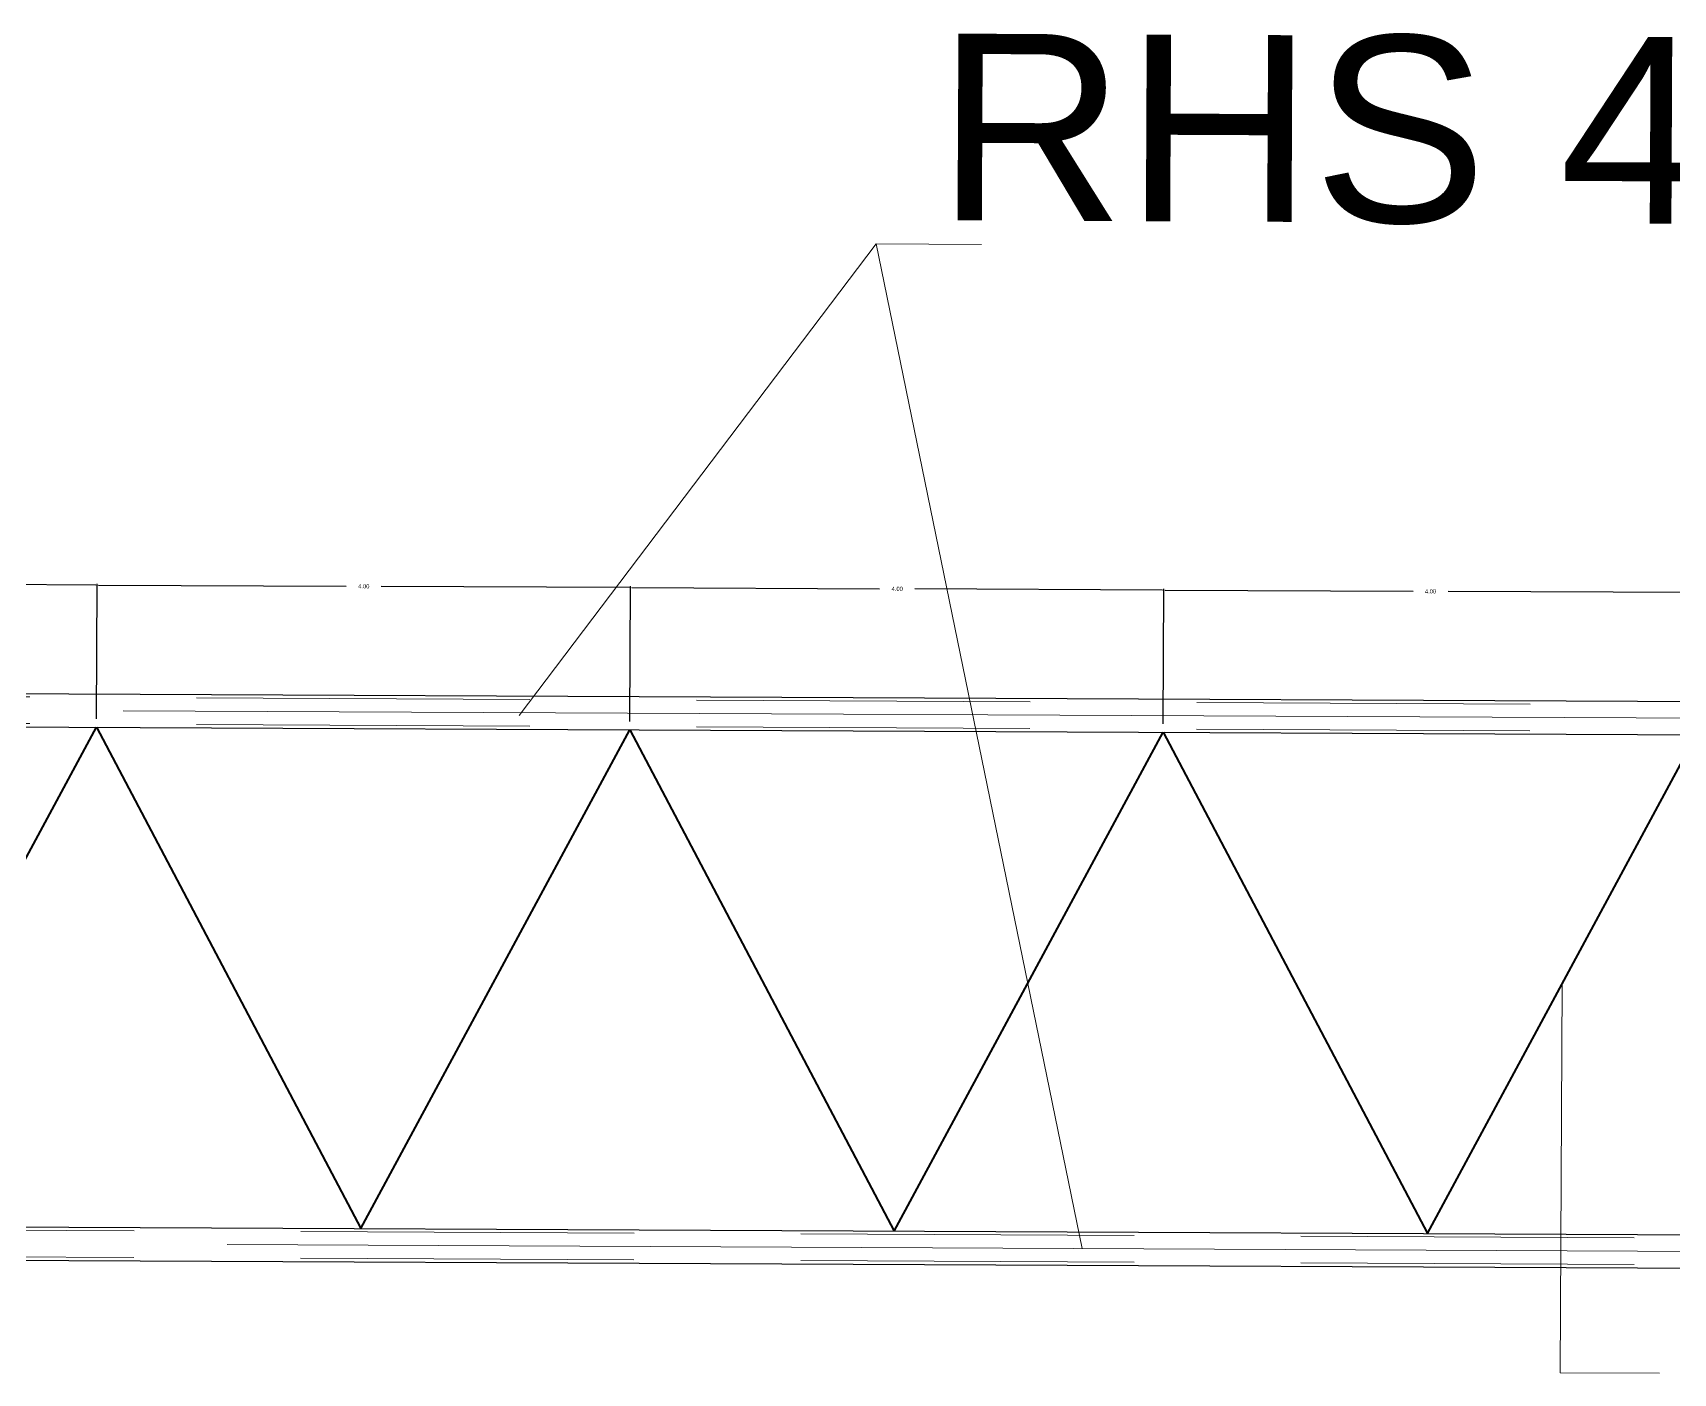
# Model space of a CAD drawing. Extents: x 60675 to 406257, y -6788 to 756297.
# Drawn here: x 393782.28 to 393794.59, y 755259.85 to 755269.9 of the extents above; entities that cross this region are included whole.
import ezdxf

# ---------------------------------------------------------------- set-up
doc = ezdxf.new("R2010")
doc.units = 0
for name, pattern in [('ACAD_ISO04W100', [3000, 2400, -300, 0, -300]), ('CENTERX2', [101.6, 63.5, -12.7, 12.7, -12.7]), ('DASHED', [0.75, 0.5, -0.25])]:
    doc.linetypes.add(name, pattern=pattern)
doc.layers.get('0').update_dxf_attribs({"linetype": 'CONTINUOUS'})
doc.layers.get('Defpoints').update_dxf_attribs({"linetype": 'CONTINUOUS'})
for name, color, linetype, lineweight in [('Axis', 144, 'CENTERX2', 9), ('hidden steel', 142, 'DASHED', 9), ('sec', 4, 'CONTINUOUS', 15), ('steel', 40, 'CONTINUOUS', 25), ('TEXT', 7, 'CONTINUOUS', 25)]:
    doc.layers.add(name, color=color, linetype=linetype, lineweight=lineweight)
doc.styles.add('ST-T-50', font='arial.ttf', dxfattribs={"height": 130})
doc.dimstyles.get("Standard").update_dxf_attribs({"dimtxt": 0.18, "dimasz": 0.18, "dimexe": 0.18, "dimexo": 0.0625, "dimgap": 0.09, "dimtad": 0, "dimtih": 1, "dimtoh": 1, "dimdec": 4, "dimzin": 0, "dimdsep": 46, "dimtxsty": 'Standard', "dimcen": 0.09, "dimadec": 0, "dimazin": 0, "dimtfac": 1, "dimtdec": 4, "dimtofl": 0, "dimtmove": 0, "dimatfit": 3, "dimfxl": 1, "dimtolj": 1, "dimtzin": 0, "dimarcsym": 0})

# ---------------------------------------------------------------- blocks, each defined once
blk = doc.blocks.new('*D62')
at = {"color": 0, "lineweight": -2}
for p, q in [((393778.762, 755264.775), (393778.767, 755265.789)), ((393778.777, 755265.779), (393780.635, 755265.77)), ((393782.757, 755265.76), (393780.898, 755265.769)), ((393782.762, 755264.756), (393782.767, 755265.77))]:
    blk.add_line(p, q, dxfattribs=at)
at = {"color": 0, "lineweight": 25}
for points in [[(393778.777, 755265.781), (393778.777, 755265.777), (393778.767, 755265.779)], [(393782.757, 755265.762), (393782.757, 755265.759), (393782.767, 755265.76)]]:
    blk.add_solid(points, dxfattribs=at)
at = {"layer": 'Defpoints', "color": 0, "lineweight": 25}
for p in [(393782.767, 755265.76), (393778.762, 755264.712), (393782.762, 755264.694)]:
    blk.add_point(p, dxfattribs=at)
at = {"color": 0, "insert": (393780.767, 755265.77), "char_height": 0.06, "attachment_point": 5}
blk.add_mtext('\\A1;{\\H0.52083x;4.00}', dxfattribs=at)
blk = doc.blocks.new('*D63')
at = {"color": 0, "lineweight": -2}
for p, q in [((393782.762, 755264.756), (393782.767, 755265.77)), ((393782.777, 755265.76), (393784.635, 755265.752)), ((393786.757, 755265.742), (393784.898, 755265.75)), ((393786.762, 755264.737), (393786.767, 755265.751))]:
    blk.add_line(p, q, dxfattribs=at)
at = {"color": 0, "lineweight": 25}
for points in [[(393782.777, 755265.762), (393782.777, 755265.759), (393782.767, 755265.76)], [(393786.757, 755265.743), (393786.757, 755265.74), (393786.767, 755265.741)]]:
    blk.add_solid(points, dxfattribs=at)
at = {"layer": 'Defpoints', "color": 0, "lineweight": 25}
for p in [(393786.767, 755265.741), (393782.762, 755264.694), (393786.762, 755264.675)]:
    blk.add_point(p, dxfattribs=at)
at = {"color": 0, "insert": (393784.767, 755265.751), "char_height": 0.06, "attachment_point": 5}
blk.add_mtext('\\A1;{\\H0.52083x;4.00}', dxfattribs=at)
blk = doc.blocks.new('*D64')
at = {"color": 0, "lineweight": -2}
for p, q in [((393786.762, 755264.737), (393786.767, 755265.751)), ((393786.777, 755265.741), (393788.635, 755265.733)), ((393790.757, 755265.723), (393788.898, 755265.731)), ((393790.762, 755264.719), (393790.767, 755265.733))]:
    blk.add_line(p, q, dxfattribs=at)
at = {"color": 0, "lineweight": 25}
for points in [[(393786.777, 755265.743), (393786.777, 755265.74), (393786.767, 755265.741)], [(393790.757, 755265.724), (393790.757, 755265.721), (393790.767, 755265.723)]]:
    blk.add_solid(points, dxfattribs=at)
at = {"layer": 'Defpoints', "color": 0, "lineweight": 25}
for p in [(393790.767, 755265.723), (393786.762, 755264.675), (393790.761, 755264.656)]:
    blk.add_point(p, dxfattribs=at)
at = {"color": 0, "insert": (393788.767, 755265.732), "char_height": 0.06, "attachment_point": 5}
blk.add_mtext('\\A1;{\\H0.52083x;4.00}', dxfattribs=at)
blk = doc.blocks.new('*D65')
at = {"color": 0, "lineweight": -2}
for p, q in [((393790.762, 755264.719), (393790.767, 755265.733)), ((393790.777, 755265.723), (393792.635, 755265.714)), ((393794.756, 755265.704), (393792.898, 755265.713)), ((393794.762, 755264.7), (393794.767, 755265.714))]:
    blk.add_line(p, q, dxfattribs=at)
at = {"color": 0, "lineweight": 25}
for points in [[(393790.777, 755265.724), (393790.777, 755265.721), (393790.767, 755265.723)], [(393794.756, 755265.706), (393794.756, 755265.702), (393794.766, 755265.704)]]:
    blk.add_solid(points, dxfattribs=at)
at = {"layer": 'Defpoints', "color": 0, "lineweight": 25}
for p in [(393794.766, 755265.704), (393790.761, 755264.656), (393794.761, 755264.637)]:
    blk.add_point(p, dxfattribs=at)
at = {"color": 0, "insert": (393792.766, 755265.713), "char_height": 0.06, "attachment_point": 5}
blk.add_mtext('\\A1;{\\H0.52083x;4.00}', dxfattribs=at)

msp = doc.modelspace()

# ---------------------------------------------------------------- linework, layer by layer
at = {"layer": 'Axis', "linetype": 'ACAD_ISO04W100', "ltscale": 0.008}
for p, q in [((393734.7627, 755265.04413), (393806.76191, 755264.70583)), ((393735.5439, 755261.04041), (393805.94312, 755260.70963))]:
    msp.add_line(p, q, dxfattribs=at)
at = {"layer": 'hidden steel', "ltscale": 5}
for p, q in [((393734.76317, 755265.14413), (393806.76238, 755264.80583)), ((393734.76223, 755264.94413), (393806.76144, 755264.60583)), ((393735.54437, 755261.14041), (393805.94359, 755260.80963)), ((393735.54343, 755260.94041), (393805.94265, 755260.60963))]:
    msp.add_line(p, q, dxfattribs=at)
at = {"layer": 'sec'}
for p, q in [((393785.93179, 755264.78192), (393788.60938, 755268.3188)), ((393788.60938, 755268.3188), (393789.39944, 755268.31508)), ((393788.60938, 755268.3188), (393790.15412, 755260.78382)), ((393793.75265, 755262.76693), (393793.73896, 755259.85255)), ((393793.73896, 755259.85255), (393794.48373, 755259.84906))]:
    msp.add_line(p, q, dxfattribs=at)
at = {"layer": 'steel'}
for p, q in [((393734.76329, 755265.16913), (393806.7625, 755264.83083)), ((393734.76212, 755264.91913), (393806.76132, 755264.58083)), ((393735.54449, 755261.16541), (393805.94371, 755260.83463)), ((393735.54331, 755260.91541), (393805.94254, 755260.58463))]:
    msp.add_line(p, q, dxfattribs=at)
at = {"layer": 'steel', "lineweight": 40}
for p, q in [((393780.74399, 755260.95303), (393782.76159, 755264.6936)), ((393782.76159, 755264.6936), (393784.74394, 755260.93424)), ((393784.74394, 755260.93424), (393786.76154, 755264.6748)), ((393786.76154, 755264.6748), (393788.7439, 755260.91545)), ((393788.7439, 755260.91545), (393790.7615, 755264.65601)), ((393790.7615, 755264.65601), (393792.74386, 755260.89665)), ((393792.74386, 755260.89665), (393794.76145, 755264.63721))]:
    msp.add_line(p, q, dxfattribs=at)

# ---------------------------------------------------------------- texts
at = {"layer": 'TEXT', "insert": (393789.06543, 755269.89708), "char_height": 1.4, "width": 26.853851, "attachment_point": 1, "rotation": 359.730789, "style": 'ST-T-50'}
msp.add_mtext('RHS 40x40x2.0mm ', dxfattribs=at)

# ---------------------------------------------------------------- dimensions: what is measured, and where the dimension line sits
for base, p1, p2, picture, middle in [((393782.7666, 755265.76029), (393778.76163, 755264.71239), (393782.76159, 755264.6936), '*D62', (393780.76662, 755265.76968)), ((393786.76655, 755265.74149), (393782.76159, 755264.6936), (393786.76154, 755264.6748), '*D63', (393784.76658, 755265.75089)), ((393790.76651, 755265.7227), (393786.76154, 755264.6748), (393790.7615, 755264.65601), '*D64', (393788.76653, 755265.73209)), ((393794.76647, 755265.7039), (393790.7615, 755264.65601), (393794.76145, 755264.63721), '*D65', (393792.76649, 755265.7133))]:
    dim = msp.add_linear_dim(base=base, p1=p1, p2=p2, angle=359.730789, text='{\\H0.52083x;<>}', dimstyle='Standard', override={"dimtxt": 0.06, "dimasz": 0.01, "dimexe": 0.01, "dimdec": 2})
    dim.commit()
    dim.dimension.update_dxf_attribs({"geometry": picture, "text_midpoint": middle})

doc.saveas('drawing.dxf')
